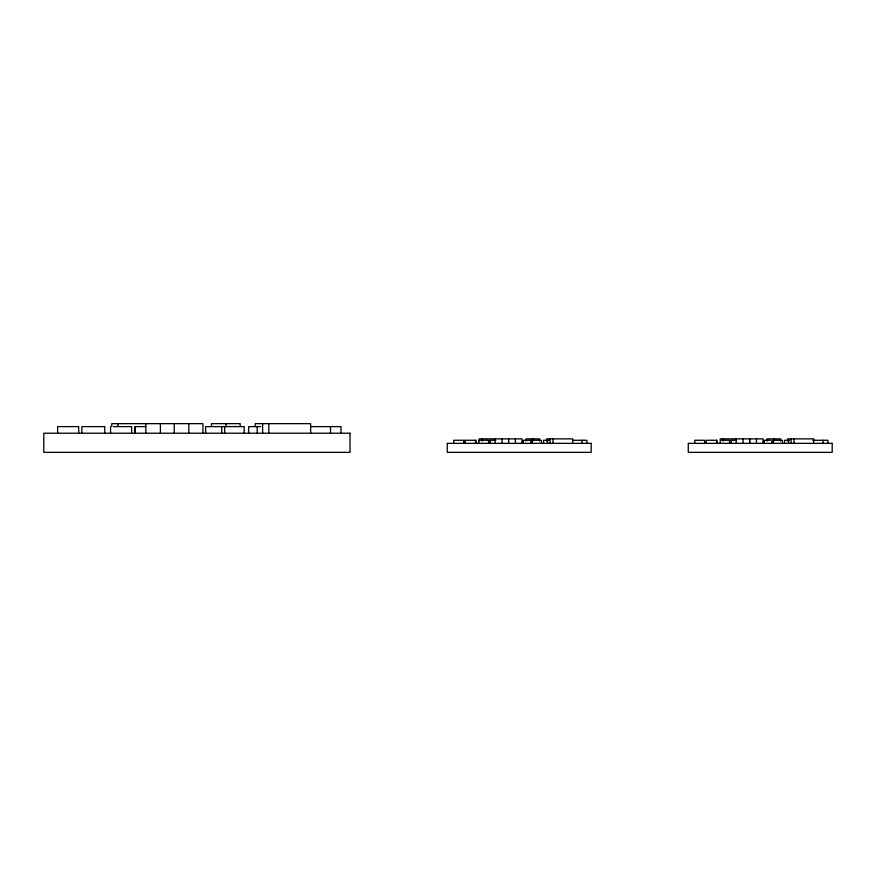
<?xml version="1.0" encoding="UTF-8"?>
<svg xmlns="http://www.w3.org/2000/svg" width="876" height="876" viewBox="0 0 876 876"><rect width="100%" height="100%" fill="white"/><g stroke="black" fill="none" stroke-linecap="round" stroke-linejoin="round"><path stroke-width="1.31" d="M113.453 426.623L131.641 426.623L131.641 433.215M145.832 426.623L134.893 426.623L134.893 433.215M260.818 426.623L248.653 426.623L248.653 433.215M310.75 426.623L340.994 426.623L340.994 433.215M480.464 440.267L488.534 440.267L488.534 443.355M495.794 440.267L490.056 440.267L490.056 443.355M531.393 440.267L523.333 440.267L523.333 443.355M531.612 440.267L541.423 440.267L541.423 443.355M549.153 440.267L543.536 440.267L543.536 443.355M572.718 440.267L586.931 440.267L586.931 443.355M721.485 440.267L729.566 440.267L729.566 443.355M731.088 440.267L736.661 440.267M770.343 440.267L764.354 440.267L764.354 443.355M772.632 440.267L782.454 440.267L782.454 443.355M789.44 440.267L784.557 440.267L784.557 443.355M812.709 440.267L827.962 440.267L827.962 443.355M823.035 440.267L823.035 443.355M813.684 443.355L813.684 438.865L787.623 438.865L787.623 441.11M794.017 438.865L794.017 443.355M791.127 438.865L791.127 443.355M788.575 440.267L788.575 443.355M780.571 441.11L780.571 438.865L767.08 438.865L767.08 441.11M773.935 438.865L773.935 441.11M773.289 440.267L773.289 443.355M771.909 440.267L771.909 443.355M762.996 443.355L763.084 438.865L720.225 438.865L720.225 443.355M756.448 438.865L756.448 443.355M749.714 438.865L749.714 443.355M749.593 438.865L749.593 443.355M743.078 438.865L743.078 443.355M736.223 438.865L736.223 443.355M731.197 440.267L731.197 443.355M723.116 438.865L723.116 441.11M716.929 443.355L716.929 440.267L706.155 440.267L706.155 443.355M716.601 440.267L716.601 443.355M704.676 443.355L704.676 440.267L694.767 440.267L694.767 443.355M582.014 440.267L582.014 443.355M572.663 443.355L572.663 438.865L546.591 438.865L546.591 441.11M552.997 438.865L552.997 443.355M550.106 438.865L550.106 443.355M547.544 440.267L547.544 443.355M539.55 441.11L539.55 438.865L526.06 438.865L526.06 441.11M532.915 438.865L532.915 441.11M532.258 440.267L532.258 443.355M530.878 440.267L530.878 443.355M521.965 443.355L522.052 438.865L479.194 438.865L479.194 441.11M515.416 438.865L515.416 443.355M508.562 438.865L508.693 443.355M502.058 438.865L502.058 443.355M495.203 438.865L495.203 443.355M490.166 440.267L490.166 443.355M482.085 438.865L482.085 441.11M478.625 440.267L478.625 443.355M475.898 443.355L475.898 440.267L465.123 440.267L465.123 443.355M475.58 440.267L475.58 443.355M465.178 440.267L465.178 443.355M463.656 443.355L463.656 440.267L453.746 440.267L453.746 443.355M330.526 426.623L330.526 433.215M310.63 433.215L310.63 423.645L255.179 423.645L255.179 426.382M268.79 423.645L268.79 433.215M262.636 423.645L262.636 433.215M257.194 426.623L257.194 433.215M244.174 433.215L244.174 426.623L205.674 426.623L205.674 433.215M240.177 426.382L240.177 423.645L211.477 423.645L211.477 426.382M226.063 423.645L226.063 426.382M224.672 426.623L224.672 433.215M221.737 426.623L221.737 433.215M202.958 433.215L202.958 423.645L111.767 423.645L111.767 426.382M188.833 423.645L188.833 433.215M174.247 423.645L174.247 433.215M160.407 423.645L160.407 433.215M145.821 423.645L145.821 433.215M135.123 426.623L135.123 433.215M117.921 423.645L117.921 426.382M110.562 426.623L110.562 433.215M104.77 433.215L104.77 426.623L81.829 426.623L81.829 433.215M78.698 433.215L78.698 426.623L57.619 426.623L57.619 433.215M350.017 433.215L43.8 433.215L43.8 452.355L350.017 452.355L350.017 433.215M591.169 443.355L447.253 443.355L447.253 452.355L591.169 452.355L591.169 443.355M832.2 443.355L688.273 443.355L688.273 452.355L832.2 452.355L832.2 443.355"/></g></svg>
